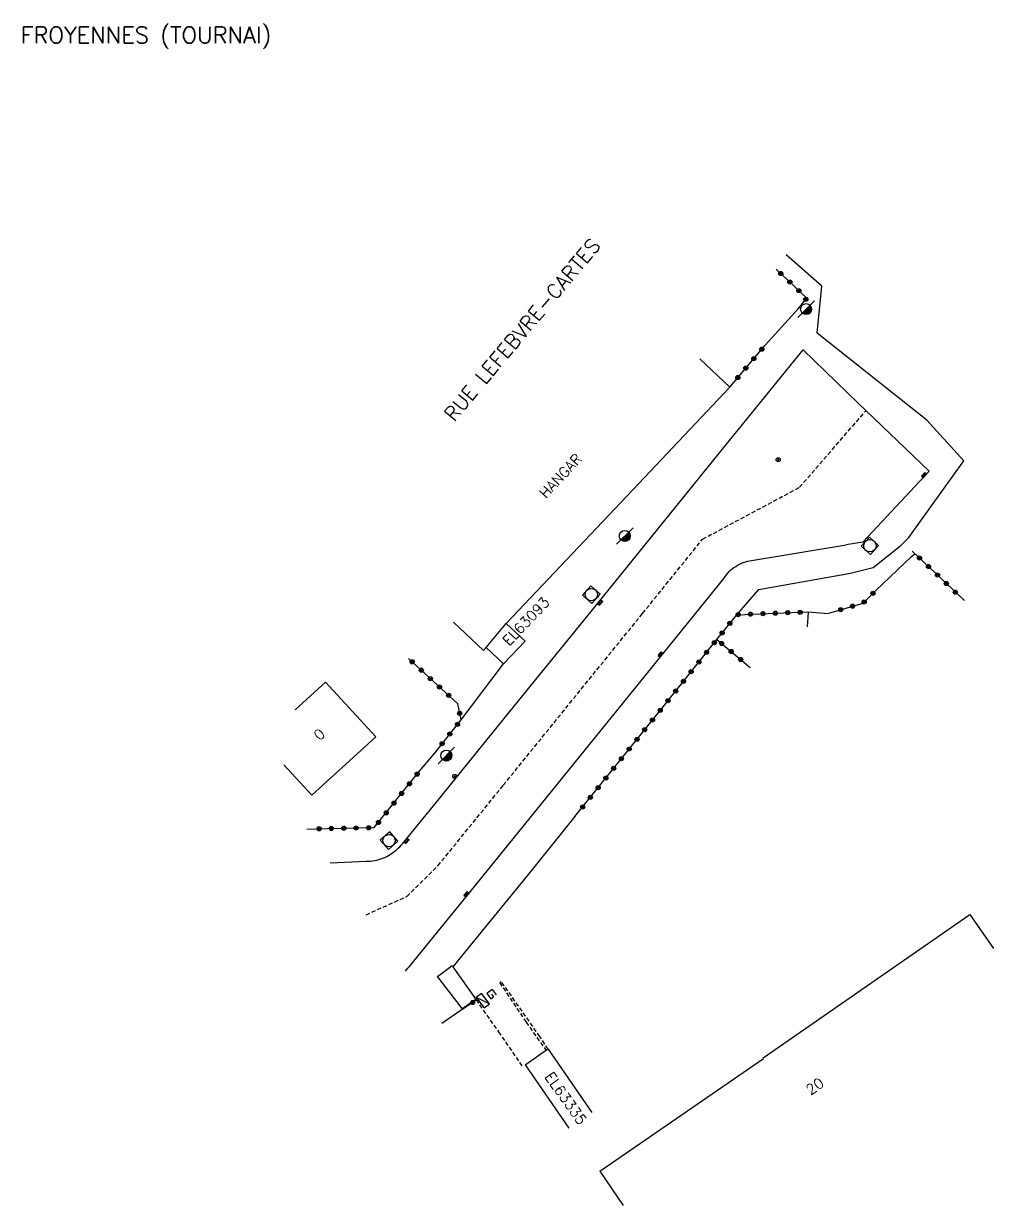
# Model space of a CAD drawing. Header units: millimetres. Extents: x 79000 to 80001, y 145000 to 145988.
# Drawn here: x 79517.5 to 79634.9, y 145844.9 to 145988 of the extents above; entities that cross this region are included whole.
import ezdxf
from ezdxf.enums import TextEntityAlignment as Align

# ---------------------------------------------------------------- set-up
doc = ezdxf.new("R2010")
doc.units = ezdxf.units.MM
doc.linetypes.add('DASHED', pattern=[0.75, 0.5, -0.25])
doc.layers.get('0').update_dxf_attribs({"linetype": 'CONTINUOUS'})
for name, color, linetype in [('W0001', 6, 'DASHED'), ('W0008', 7, 'CONTINUOUS'), ('W0014', 7, 'CONTINUOUS'), ('W0017', 7, 'CONTINUOUS'), ('W0100', 7, 'CONTINUOUS'), ('w0101', 7, 'CONTINUOUS'), ('w0103', 1, 'CONTINUOUS'), ('W0112', 1, 'DASHED'), ('w0312', 3, 'CONTINUOUS'), ('w0322', 7, 'CONTINUOUS'), ('W0400', 7, 'CONTINUOUS'), ('W0420', 7, 'CONTINUOUS'), ('W0431', 7, 'CONTINUOUS'), ('w0432', 7, 'CONTINUOUS'), ('W0470', 7, 'CONTINUOUS'), ('W0856', 7, 'CONTINUOUS'), ('W0980', 7, 'CONTINUOUS'), ('W0989', 7, 'CONTINUOUS'), ('W0991', 7, 'CONTINUOUS'), ('w1338', 7, 'CONTINUOUS')]:
    doc.layers.add(name, color=color, linetype=linetype)
doc.styles.get("Standard").update_dxf_attribs({"font": 'romans.shx', "width": 0.85})

# ---------------------------------------------------------------- blocks, each defined once
blk = doc.blocks.new('T856')
for p, q in [((-0.125, 0), (0.125, 0)), ((0, 0.125), (0, -0.125))]:
    blk.add_line(p, q)
blk.add_ellipse((0, 0), major_axis=(-0.177, 0.177), ratio=1, start_param=3.9269908, end_param=10.2101761)
blk = doc.blocks.new('T432')
at = {"flags": 128}
for points in [[(-0.4, 2.1), (-0.4, 1.3)], [(-0.39, 2.1), (0.41, 2.1)], [(0, 1.7), (0.4, 1.7)], [(0.4, 1.3), (0.4, 1.7)], [(0.8, 0.8), (-0.8, 0.8)], [(-0.8, 0.8), (-0.8, 0)], [(0.8, 0.8), (-0.8, 0)], [(-0.8, 0), (0.8, 0)], [(-0.4, 1.3), (0.4, 1.3)], [(0.8, 0), (0.8, 0.8)]]:
    blk.add_lwpolyline(points, dxfattribs=at)
blk = doc.blocks.new('T400')
for p, q in [((-0.15, 0.3), (0.15, 0.3)), ((-0.15, -0.25), (-0.15, 0.3)), ((-0.15, 0.15), (0.15, 0.15)), ((-0.15, 0), (0.15, 0)), ((0.15, 0.3), (0.15, -0.25)), ((-0.15, -0.15), (0.15, -0.15)), ((-0.15, -0.25), (-0.15, -0.3)), ((-0.15, -0.3), (0.15, -0.3)), ((0.15, -0.3), (0.15, -0.25))]:
    blk.add_line(p, q)
blk = doc.blocks.new('T420')
for p, q in [((0.75, 0.75), (-0.75, 0.75)), ((-0.75, 0.75), (-0.75, -0.75)), ((0.75, 0.75), (0.75, -0.75)), ((0.75, -0.75), (-0.75, -0.75))]:
    blk.add_line(p, q)
blk.add_ellipse((0, 0), major_axis=(-0.53, 0.53), ratio=1, start_param=3.926991, end_param=10.210176)
blk = doc.blocks.new('T470')
for p, q in [((-1.000002, -1.000002), (1.000002, 1.000002)), ((0, 0), (0.666668, 0)), ((0, 0), (0, -0.666668)), ((0.166667, 0.166667), (0.500001, 0.166667)), ((0.166667, 0.166667), (0.166667, -0.666668)), ((0.333334, 0.333334), (0.500001, 0.333334)), ((0.333334, 0.333334), (0.333334, -0.500001)), ((0.500001, 0.333334), (0.500001, -0.333334)), ((-0.333334, -0.333334), (0.500001, -0.333334)), ((-0.333334, -0.333334), (-0.333334, -0.500001)), ((-0.333334, -0.500001), (0.333334, -0.500001)), ((-0.166667, -0.166667), (0.666668, -0.166667)), ((-0.166667, -0.166667), (-0.166667, -0.666668))]:
    blk.add_line(p, q)
blk.add_ellipse((0, 0), major_axis=(0.471405, 0.471405), ratio=1, start_param=5.4977871438, end_param=11.780972451)
blk = doc.blocks.new('t322o')
at = {"color": 0, "linetype": 'Continuous'}
for radius in [0.25, 0.15]:
    blk.add_circle((0, 0), radius, dxfattribs=at)

msp = doc.modelspace()

# ---------------------------------------------------------------- linework, layer by layer
at = {"layer": 'W0001'}
for points in [[(79611.47, 145931.88), (79619.5, 145941.15)], [(79599.72, 145925.59), (79611.47, 145931.88)], [(79592.46, 145916.6), (79599.72, 145925.59)], [(79585.52, 145908.04), (79592.46, 145916.6)], [(79575.6, 145895.8), (79585.52, 145908.04)], [(79567.69, 145886.05), (79575.6, 145895.8)], [(79563.91, 145882.34), (79567.69, 145886.05)], [(79558.99, 145880.13), (79563.91, 145882.34)]]:
    msp.add_lwpolyline(points, dxfattribs=at)
at = {"layer": 'W0008'}
for points in [[(79563.57, 145888.9), (79567.52, 145893.75), (79576.39, 145904.71), (79586.91, 145917.68), (79602.47, 145936.88), (79611.89, 145948.51), (79618.55, 145942.06), (79627.15, 145933.83), (79619.14, 145925.25), (79617.11, 145924.9)], [(79605.16, 145922.93), (79617.11, 145924.9)], [(79602.33, 145920.87), (79602.47, 145921.09), (79602.62, 145921.29), (79602.78, 145921.48), (79602.95, 145921.66), (79603.12, 145921.83), (79603.31, 145922), (79603.51, 145922.15), (79603.73, 145922.3), (79603.95, 145922.44), (79604.18, 145922.56), (79604.42, 145922.68), (79604.66, 145922.78), (79604.9, 145922.86), (79605.16, 145922.93)], [(79564.23, 145873.85), (79571.61, 145882.95), (79591.39, 145907.36), (79602.33, 145920.87)], [(79559.01, 145886.6), (79559.27, 145886.6), (79559.53, 145886.62), (79559.78, 145886.65), (79560.04, 145886.69), (79560.29, 145886.74), (79560.53, 145886.81), (79560.78, 145886.88), (79561.02, 145886.97), (79561.26, 145887.07), (79561.49, 145887.18), (79561.71, 145887.3), (79561.92, 145887.43), (79562.12, 145887.57), (79562.31, 145887.72), (79562.51, 145887.88), (79562.7, 145888.04), (79562.88, 145888.2), (79563.07, 145888.36), (79563.25, 145888.53), (79563.41, 145888.71), (79563.57, 145888.9)], [(79554.62, 145886.41), (79559.01, 145886.6)], [(79563.75, 145873.28), (79563.9, 145873.46), (79564.06, 145873.66), (79564.23, 145873.85)]]:
    msp.add_lwpolyline(points, dxfattribs=at)
at = {"layer": 'W0014'}
for points in [[(79603.86, 145916.44), (79606.53, 145919.49), (79617.64, 145921.46), (79620.38, 145922.15), (79623.71, 145924.82), (79624.68, 145925.8)], [(79572.18, 145869.81), (79570.64, 145868.73), (79567.64, 145872.66), (79569.4, 145873.98), (79569.46, 145873.85)]]:
    msp.add_lwpolyline(points, dxfattribs=at)
at = {"layer": 'W0017'}
for points in [[(79607.32, 145949.1), (79611.3, 145953.46)], [(79620.67, 145919.33), (79625.03, 145923.5)], [(79570.49, 145903.71), (79575.61, 145910.49)], [(79565.23, 145897.22), (79567.25, 145899.66)], [(79584.26, 145892), (79578.46, 145884.78), (79571.8, 145876.64), (79569.49, 145873.81), (79572.31, 145869.81)], [(79570.63, 145868.66), (79568.14, 145866.97)]]:
    msp.add_lwpolyline(points, dxfattribs=at)
at = {"layer": 'W0100'}
for points in [[(79603.02, 145944.01), (79599.39, 145947.44)], [(79591.29, 145931.57), (79603.02, 145944.01)], [(79575.96, 145915.4), (79591.29, 145931.57)], [(79573.2, 145912.11), (79569.57, 145915.55)], [(79573.54, 145912.47), (79575.96, 145915.4)], [(79573.2, 145912.11), (79573.54, 145912.47)]]:
    msp.add_lwpolyline(points, dxfattribs=at)
at = {"layer": 'w0101'}
for points in [[(79554.08, 145908.3), (79550.4, 145904.92)], [(79554.08, 145908.3), (79560.15, 145901.68)], [(79560.15, 145901.68), (79552.42, 145894.59)], [(79552.42, 145894.59), (79549.04, 145898.28)], [(79607.06, 145862.81), (79632.08, 145880.15)], [(79632.08, 145880.15), (79634.93, 145876.04)], [(79587.28, 145849.06), (79607.09, 145862.72)], [(79607.09, 145862.72), (79607.06, 145862.81)], [(79587.28, 145849.06), (79590.12, 145844.94)]]:
    msp.add_lwpolyline(points, dxfattribs=at)
at = {"layer": 'w0103'}
msp.add_lwpolyline([(79614.92, 145916.57), (79612.52, 145916.75), (79612.37, 145914.99)], dxfattribs=at)
at = {"layer": 'W0112'}
for points in [[(79581.04, 145863.85), (79580.02, 145865.38), (79575.36, 145872.03), (79575.16, 145871.9), (79578.37, 145867.11), (79580.76, 145863.72)], [(79572.2, 145869.74), (79572.3, 145869.82), (79575.02, 145865.94), (79577.99, 145861.63)]]:
    msp.add_lwpolyline(points, dxfattribs=at)
at = {"layer": 'w0312'}
msp.add_lwpolyline([(79624.7, 145925.81), (79631.35, 145935.09), (79626.88, 145940), (79613.6, 145950.55), (79614.18, 145956.22), (79609.83, 145960.01)], dxfattribs=at)
at = {"layer": 'w0322'}
for points in [[(79611.3, 145953.46), (79612.34, 145954.78), (79608.65, 145958.27)], [(79603.02, 145944.01), (79607.32, 145949.1)], [(79625.03, 145923.5), (79625.42, 145923.83)], [(79615.01, 145916.62), (79619.15, 145917.86), (79620.67, 145919.34)], [(79584.26, 145892), (79594.15, 145904.29), (79601.46, 145913.45), (79603.86, 145916.44), (79612.42, 145916.78)], [(79567.25, 145899.66), (79570.49, 145903.71), (79570.08, 145905.67)], [(79551.8, 145890.48), (79554.29, 145890.56), (79559.98, 145890.67), (79565.23, 145897.21)], [(79572.16, 145869.68), (79570.63, 145868.66)]]:
    msp.add_lwpolyline(points, dxfattribs=at)
at = {"layer": 'W0431'}
for points in [[(79573.54, 145912.47), (79575.61, 145910.49), (79578.23, 145913.24), (79575.96, 145915.4)], [(79578.24, 145861.96), (79580.97, 145863.86)], [(79580.97, 145863.86), (79581.04, 145863.85)], [(79581.04, 145863.85), (79586.33, 145856.18)], [(79578.24, 145861.96), (79583.53, 145854.29)]]:
    msp.add_lwpolyline(points, dxfattribs=at)
at = {"layer": 'w1338'}
for points in [[(79625.09, 145924.15), (79631.42, 145918.15)], [(79601.46, 145913.45), (79605.48, 145910.06)], [(79570.08, 145905.67), (79564.12, 145911.15)]]:
    msp.add_lwpolyline(points, dxfattribs=at)

# ---------------------------------------------------------------- block references
at = {"layer": 'w0322'}
for p, rotation in [((79609.2, 145957.75), 136.6008116562899), ((79610.29, 145956.72), 136.6008116562899), ((79611.38, 145955.69), 136.6008116562899), ((79612.23, 145954.64), 51.87670310159833), ((79605.93, 145947.45), 49.80807196955315), ((79606.9, 145948.59), 49.80807196955315), ((79604.96, 145946.3), 49.80807196955315), ((79603.99, 145945.16), 49.80807196955315), ((79620.35, 145919.03), 44.04015955159912), ((79617.88, 145917.48), 16.75135677395244), ((79619.28, 145917.99), 44.04015955159912), ((79604.03, 145916.45), 2.287768130100644), ((79605.53, 145916.51), 2.287768130100644), ((79607.03, 145916.57), 2.287768130100644), ((79608.53, 145916.63), 2.287768130100644), ((79610.03, 145916.69), 2.287768130100644), ((79611.53, 145916.74), 2.287768130100644), ((79616.45, 145917.05), 16.75135677395244), ((79603.03, 145915.41), 51.19137831373744), ((79601.15, 145913.07), 51.40834298458201), ((79602.09, 145914.24), 51.19137831373744), ((79600.21, 145911.9), 51.40834298458201), ((79599.28, 145910.72), 51.40834298458201), ((79598.34, 145909.55), 51.40834298458201), ((79597.41, 145908.38), 51.40834298458201), ((79595.54, 145906.03), 51.40834298458201), ((79596.47, 145907.21), 51.40834298458201), ((79594.6, 145904.86), 51.40834298458201), ((79570.06, 145903.17), 51.34973959531371), ((79570.32, 145904.51), 101.8929658430855), ((79593.66, 145903.69), 51.20126184050096), ((79569.13, 145902), 51.34973959531371), ((79592.72, 145902.52), 51.20126184050096), ((79568.19, 145900.83), 51.34973959531371), ((79590.84, 145900.18), 51.20126184050096), ((79591.78, 145901.35), 51.20126184050096), ((79589.9, 145899.01), 51.20126184050096), ((79588.96, 145897.85), 51.20126184050096), ((79564.24, 145895.98), 51.27650669891025), ((79565.18, 145897.15), 51.27650669891025), ((79588.02, 145896.68), 51.20126184050096), ((79563.3, 145894.81), 51.27650669891025), ((79587.08, 145895.51), 51.20126184050096), ((79562.37, 145893.64), 51.27650669891025), ((79585.2, 145893.17), 51.20126184050096), ((79586.14, 145894.34), 51.20126184050096), ((79561.43, 145892.47), 51.27650669891025), ((79553.3, 145890.53), 1.866578158718968), ((79554.79, 145890.57), 1.090729903196908), ((79556.29, 145890.6), 1.090729903196908), ((79557.79, 145890.63), 1.090729903196908), ((79559.29, 145890.65), 1.090729903196908), ((79560.49, 145891.3), 51.27650669891025), ((79571.88, 145869.5), 213.803813814171)]:
    msp.add_blockref('t322o', p, dxfattribs=dict(at, rotation=rotation))
at = {"layer": 'W0400'}
for p, rotation in [((79626.53, 145933.35), 315.916386157763), ((79587.33, 145917.92), 317.8211628669007), ((79594.65, 145911.64), 320.0516160973779), ((79563.89, 145889.06), 321.7336776819878), ((79571.13, 145882.62), 320.4053068820626)]:
    msp.add_blockref('T400', p, dxfattribs=dict(at, rotation=rotation))
at = {"layer": 'W0420'}
for p, rotation in [((79619.98, 145924.79), 318.0188217770522), ((79586.25, 145918.88), 318.5417356177426), ((79561.77, 145889.1), 311.0577033891456)]:
    msp.add_blockref('T420', p, dxfattribs=dict(at, rotation=rotation))
at = {"layer": 'w0432', "rotation": 307.1787657681873}
msp.add_blockref('T432', (79572.81, 145869.48), dxfattribs=at)
at = {"layer": 'W0470'}
for p in [(79612.26, 145953.44), (79590.31, 145925.97), (79568.7, 145899.4)]:
    msp.add_blockref('T470', p, dxfattribs=at)
at = {"layer": 'W0856'}
for p in [(79608.88, 145935.22), (79569.72, 145896.87)]:
    msp.add_blockref('T856', p, dxfattribs=at)
at = {"layer": 'w1338'}
for p, rotation in [((79625.98, 145923.31), 316.5412238428278), ((79627.07, 145922.28), 316.5412238428278), ((79628.16, 145921.25), 316.5412238428278), ((79629.24, 145920.22), 316.5412238428278), ((79630.33, 145919.18), 316.5412238428278), ((79602.04, 145912.96), 319.8726621468713), ((79603.19, 145911.99), 319.8726621468713), ((79564.56, 145910.75), 137.3648872566734), ((79604.34, 145911.03), 319.8726621468713), ((79565.67, 145909.73), 137.3648872566734), ((79566.77, 145908.71), 137.3648872566734), ((79567.87, 145907.7), 137.3648872566734), ((79568.98, 145906.68), 137.3648872566734)]:
    msp.add_blockref('t322o', p, dxfattribs=dict(at, rotation=rotation))

# ---------------------------------------------------------------- texts
at = {"layer": 'W0980'}
msp.add_text('FROYENNES (TOURNAI)', height=2, dxfattribs=at).set_placement((79532.36, 145986.48), align=Align.MIDDLE)
at = {"layer": 'W0989'}
msp.add_text('RUE LEFEBVRE-CARTES', height=1.75, rotation=50.1075, dxfattribs=at).set_placement((79568.97, 145940.28), align=Align.MIDDLE_LEFT)
at = {"layer": 'W0991'}
for s, rotation, p in [('HANGAR', 46.927, (79583, 145932.84)), ('EL63093', 46.2889, (79578.81, 145915.22)), ('0', 42.479, (79553.76, 145901.49)), ('EL63335', 305.2014, (79582.66, 145857.54)), ('20', 34.7679, (79613.67, 145858.85))]:
    msp.add_text(s, height=1.25, rotation=rotation, dxfattribs=at).set_placement(p, align=Align.CENTER)

doc.saveas('drawing.dxf')
